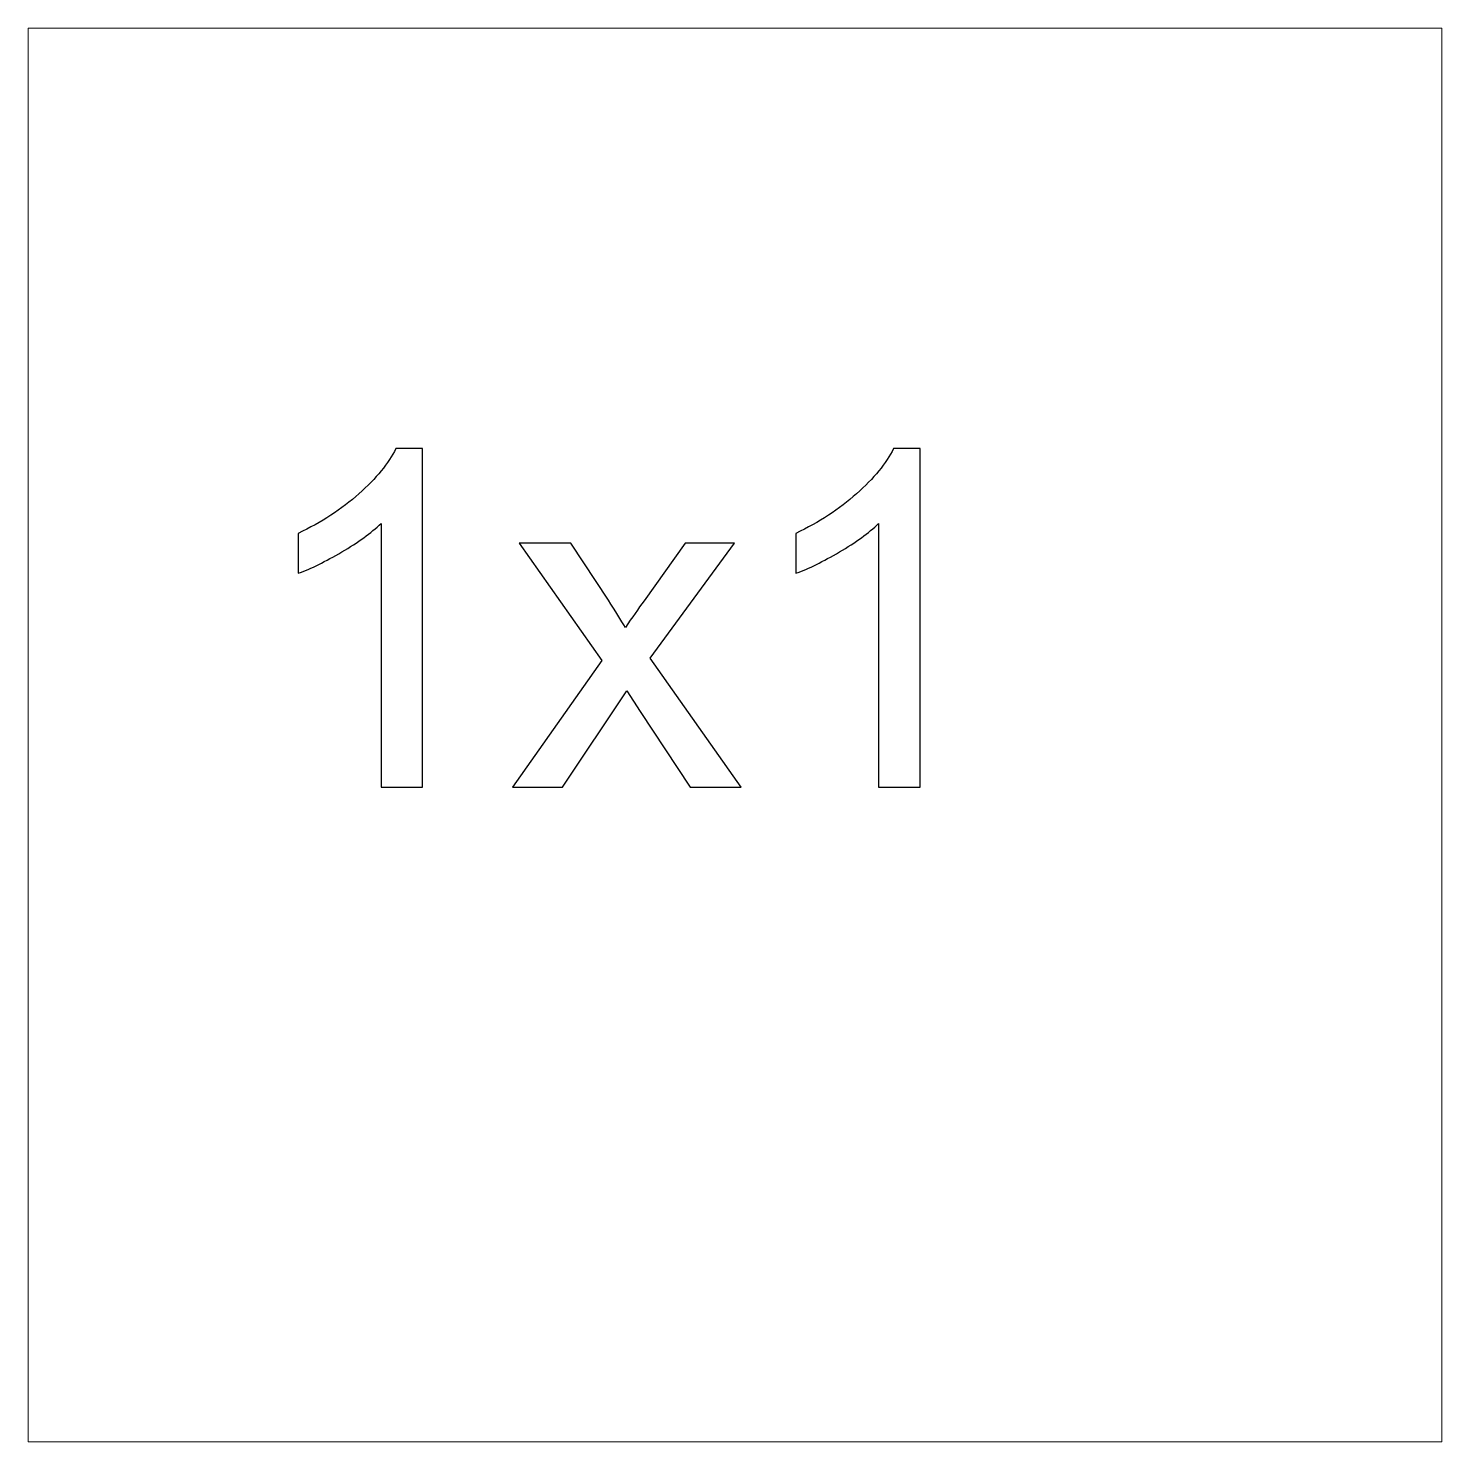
# Model space of a CAD drawing. Header units: centimetres. Extents: x -24.8 to 34.2, y -10 to 25.5.
# Drawn here: x -1.916 to 0.624, y -8.165 to -5.625 of the extents above; entities that cross this region are included whole.
import ezdxf

# ---------------------------------------------------------------- set-up
doc = ezdxf.new("R2010")
doc.units = ezdxf.units.CM
doc.header["$MEASUREMENT"] = 0
doc.layers.add('Layer 1', color=7, linetype='Continuous')

msp = doc.modelspace()

# ---------------------------------------------------------------- linework, layer by layer
at = {"layer": 'Layer 1', "color": 250, "lineweight": 18}
msp.add_lwpolyline([(-1.91554, -8.16542), (0.62446, -8.16542), (0.62446, -5.62542), (-1.91554, -5.62542), (-1.91554, -8.16542)], close=True, dxfattribs=at)
at = {"layer": 'Layer 1', "color": 250}
for points, knots in [([(-1.20723, -6.98942), (-1.20723, -6.98942), (-1.28159, -6.98942), (-1.28159, -6.98942), (-1.28159, -6.98942), (-1.28159, -6.98942), (-1.28159, -6.51529), (-1.28159, -6.51529), (-1.28159, -6.51529), (-1.29952, -6.53236), (-1.32294, -6.54944), (-1.35201, -6.56651), (-1.35201, -6.56651), (-1.38122, -6.58359), (-1.40732, -6.59643), (-1.43047, -6.6049), (-1.43047, -6.6049), (-1.43047, -6.6049), (-1.43047, -6.53307), (-1.43047, -6.53307), (-1.43047, -6.53307), (-1.38884, -6.51346), (-1.35243, -6.48975), (-1.32125, -6.46195), (-1.32125, -6.46195), (-1.2902, -6.43401), (-1.26805, -6.40706), (-1.25507, -6.38081), (-1.25507, -6.38081), (-1.25507, -6.38081), (-1.20723, -6.38081), (-1.20723, -6.38081), (-1.20723, -6.38081), (-1.20723, -6.38081), (-1.20723, -6.98942), (-1.20723, -6.98942)], [0, 0, 0, 0, 0.1111111, 0.1111111, 0.1111111, 0.1111111, 0.2222222, 0.2222222, 0.2222222, 0.2222222, 0.3333333, 0.3333333, 0.3333333, 0.3333333, 0.4444444, 0.4444444, 0.4444444, 0.4444444, 0.5555556, 0.5555556, 0.5555556, 0.5555556, 0.6666667, 0.6666667, 0.6666667, 0.6666667, 0.7777778, 0.7777778, 0.7777778, 0.7777778, 0.8888889, 0.8888889, 0.8888889, 0.8888889, 1, 1, 1, 1]), ([(-0.31302, -6.98942), (-0.31302, -6.98942), (-0.38738, -6.98942), (-0.38738, -6.98942), (-0.38738, -6.98942), (-0.38738, -6.98942), (-0.38738, -6.51529), (-0.38738, -6.51529), (-0.38738, -6.51529), (-0.40531, -6.53236), (-0.42873, -6.54944), (-0.4578, -6.56651), (-0.4578, -6.56651), (-0.48701, -6.58359), (-0.51311, -6.59643), (-0.53626, -6.6049), (-0.53626, -6.6049), (-0.53626, -6.6049), (-0.53626, -6.53307), (-0.53626, -6.53307), (-0.53626, -6.53307), (-0.49463, -6.51346), (-0.45822, -6.48975), (-0.42704, -6.46195), (-0.42704, -6.46195), (-0.39599, -6.43401), (-0.37384, -6.40706), (-0.36086, -6.38081), (-0.36086, -6.38081), (-0.36086, -6.38081), (-0.31302, -6.38081), (-0.31302, -6.38081), (-0.31302, -6.38081), (-0.31302, -6.38081), (-0.31302, -6.98942), (-0.31302, -6.98942)], [0, 0, 0, 0, 0.1111111, 0.1111111, 0.1111111, 0.1111111, 0.2222222, 0.2222222, 0.2222222, 0.2222222, 0.3333333, 0.3333333, 0.3333333, 0.3333333, 0.4444444, 0.4444444, 0.4444444, 0.4444444, 0.5555556, 0.5555556, 0.5555556, 0.5555556, 0.6666667, 0.6666667, 0.6666667, 0.6666667, 0.7777778, 0.7777778, 0.7777778, 0.7777778, 0.8888889, 0.8888889, 0.8888889, 0.8888889, 1, 1, 1, 1]), ([(-1.04552, -6.98942), (-1.04552, -6.98942), (-0.88508, -6.76125), (-0.88508, -6.76125), (-0.88508, -6.76125), (-0.88508, -6.76125), (-1.03353, -6.55043), (-1.03353, -6.55043), (-1.03353, -6.55043), (-1.03353, -6.55043), (-0.94054, -6.55043), (-0.94054, -6.55043), (-0.94054, -6.55043), (-0.94054, -6.55043), (-0.87308, -6.6533), (-0.87308, -6.6533), (-0.87308, -6.6533), (-0.86053, -6.67291), (-0.85022, -6.68928), (-0.8426, -6.70254), (-0.8426, -6.70254), (-0.83047, -6.68434), (-0.81932, -6.66825), (-0.80902, -6.65414), (-0.80902, -6.65414), (-0.80902, -6.65414), (-0.73508, -6.55043), (-0.73508, -6.55043), (-0.73508, -6.55043), (-0.73508, -6.55043), (-0.64618, -6.55043), (-0.64618, -6.55043), (-0.64618, -6.55043), (-0.64618, -6.55043), (-0.79787, -6.75715), (-0.79787, -6.75715), (-0.79787, -6.75715), (-0.79787, -6.75715), (-0.63461, -6.98942), (-0.63461, -6.98942), (-0.63461, -6.98942), (-0.63461, -6.98942), (-0.72591, -6.98942), (-0.72591, -6.98942), (-0.72591, -6.98942), (-0.72591, -6.98942), (-0.81608, -6.85297), (-0.81608, -6.85297), (-0.81608, -6.85297), (-0.81608, -6.85297), (-0.84006, -6.81614), (-0.84006, -6.81614), (-0.84006, -6.81614), (-0.84006, -6.81614), (-0.95535, -6.98942), (-0.95535, -6.98942), (-0.95535, -6.98942), (-0.95535, -6.98942), (-1.04552, -6.98942), (-1.04552, -6.98942)], [0, 0, 0, 0, 0.0666667, 0.0666667, 0.0666667, 0.0666667, 0.1333333, 0.1333333, 0.1333333, 0.1333333, 0.2, 0.2, 0.2, 0.2, 0.2666667, 0.2666667, 0.2666667, 0.2666667, 0.3333333, 0.3333333, 0.3333333, 0.3333333, 0.4, 0.4, 0.4, 0.4, 0.4666667, 0.4666667, 0.4666667, 0.4666667, 0.5333333, 0.5333333, 0.5333333, 0.5333333, 0.6, 0.6, 0.6, 0.6, 0.6666667, 0.6666667, 0.6666667, 0.6666667, 0.7333333, 0.7333333, 0.7333333, 0.7333333, 0.8, 0.8, 0.8, 0.8, 0.8666667, 0.8666667, 0.8666667, 0.8666667, 0.9333333, 0.9333333, 0.9333333, 0.9333333, 1, 1, 1, 1])]:
    msp.add_open_spline(points, degree=3, knots=knots, dxfattribs=at)

doc.saveas('drawing.dxf')
